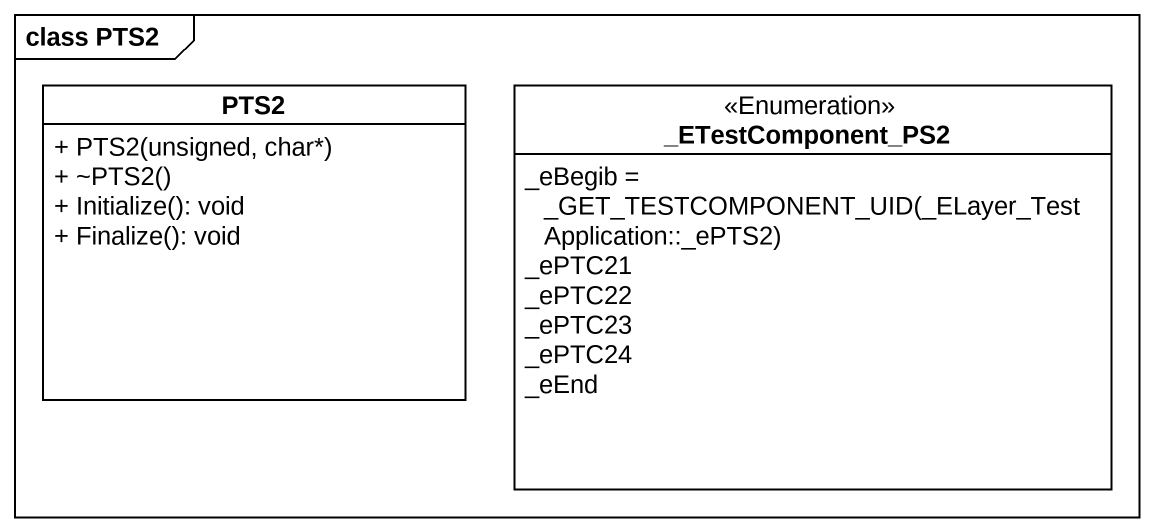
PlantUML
@startuml
mainframe class PTS2
hide circle
hide empty members
skinparam classAttributeIconSize 0
class PTS2 {
  + PTS2(unsigned, char*)
  + ~PTS2()
  + Initialize(): void
  + Finalize(): void
}
enum "_ETestComponent_PS2" as ETestComponent_PS2 <<Enumeration>> {
  {field} _eBegib = _GET_TESTCOMPONENT_UID(_ELayer_TestApplication::_ePTS2)
  _ePTC21
  _ePTC22
  _ePTC23
  _ePTC24
  _eEnd
}
@enduml
